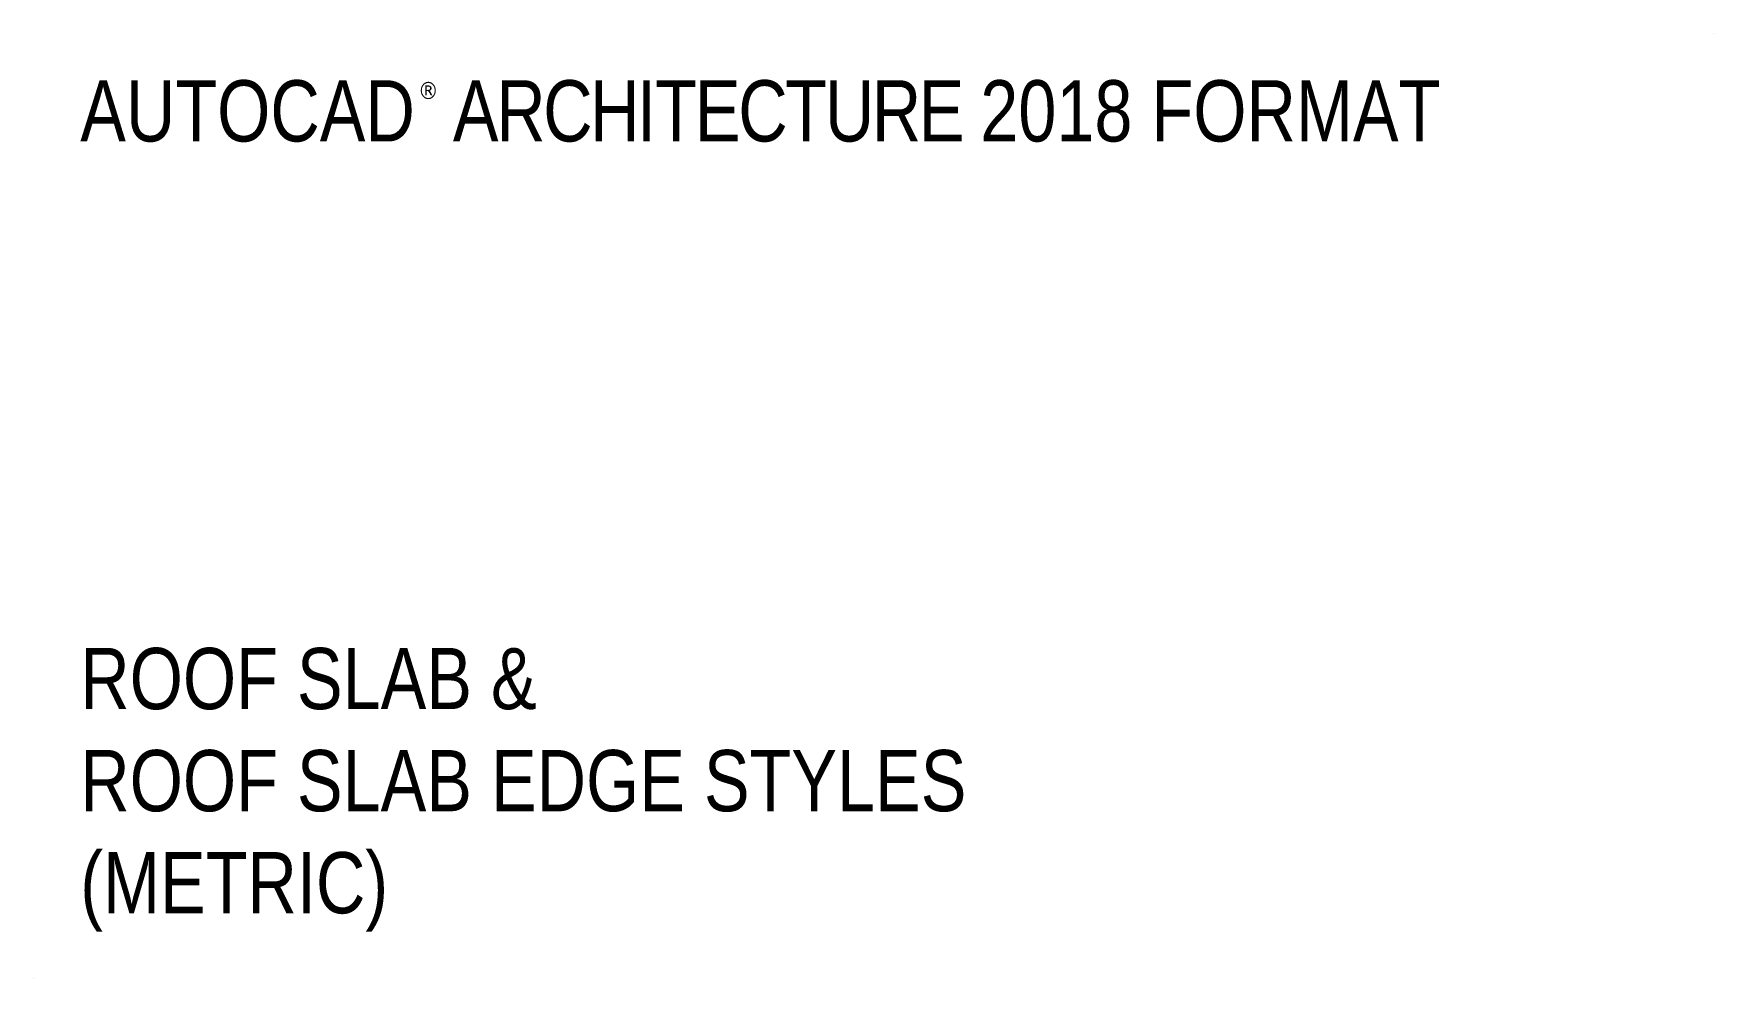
# Paper-space layout 'Plot' of a CAD drawing. Header units: millimetres. Extents: x 0 to 610, y 0 to 343.
import ezdxf

# ---------------------------------------------------------------- set-up
doc = ezdxf.new("R2010")
doc.units = ezdxf.units.MM
doc.header["$LTSCALE"] = 0.5
doc.styles.add('Title-Normal', font='arial.ttf', dxfattribs={"width": 0.75})

psp = doc.layouts.new('Plot')

# ---------------------------------------------------------------- linework, layer by layer
for p, q in [((609.6, 342.9), (609.6, 342.9)), ((0, 0), (0, 0))]:
    psp.add_line(p, q)

# ---------------------------------------------------------------- texts
at = {"color": 7, "style": 'Title-Normal'}
for s, insert, char_height, width, attachment_point in [('{\\W0.8;AUTOCAD  \\T0.95;ARCHITECTURE \\T1;2018 FORMAT}', (16.93, 325.97), 22.225, 542.1476, 1), ('{\\fTahoma|b0|i0|c0|p34;\\W1;®}', (139.48, 325.45), 6.35, 8.9553, 1), ('{\\W0.8;ROOF SLAB & \\PROOF SLAB EDGE STYLES\\P(METRIC)}', (16.93, 16.93), 22.225, 441.4384, 7)]:
    psp.add_mtext(s, dxfattribs=dict(at, insert=insert, char_height=char_height, width=width, attachment_point=attachment_point))

doc.saveas('drawing.dxf')
